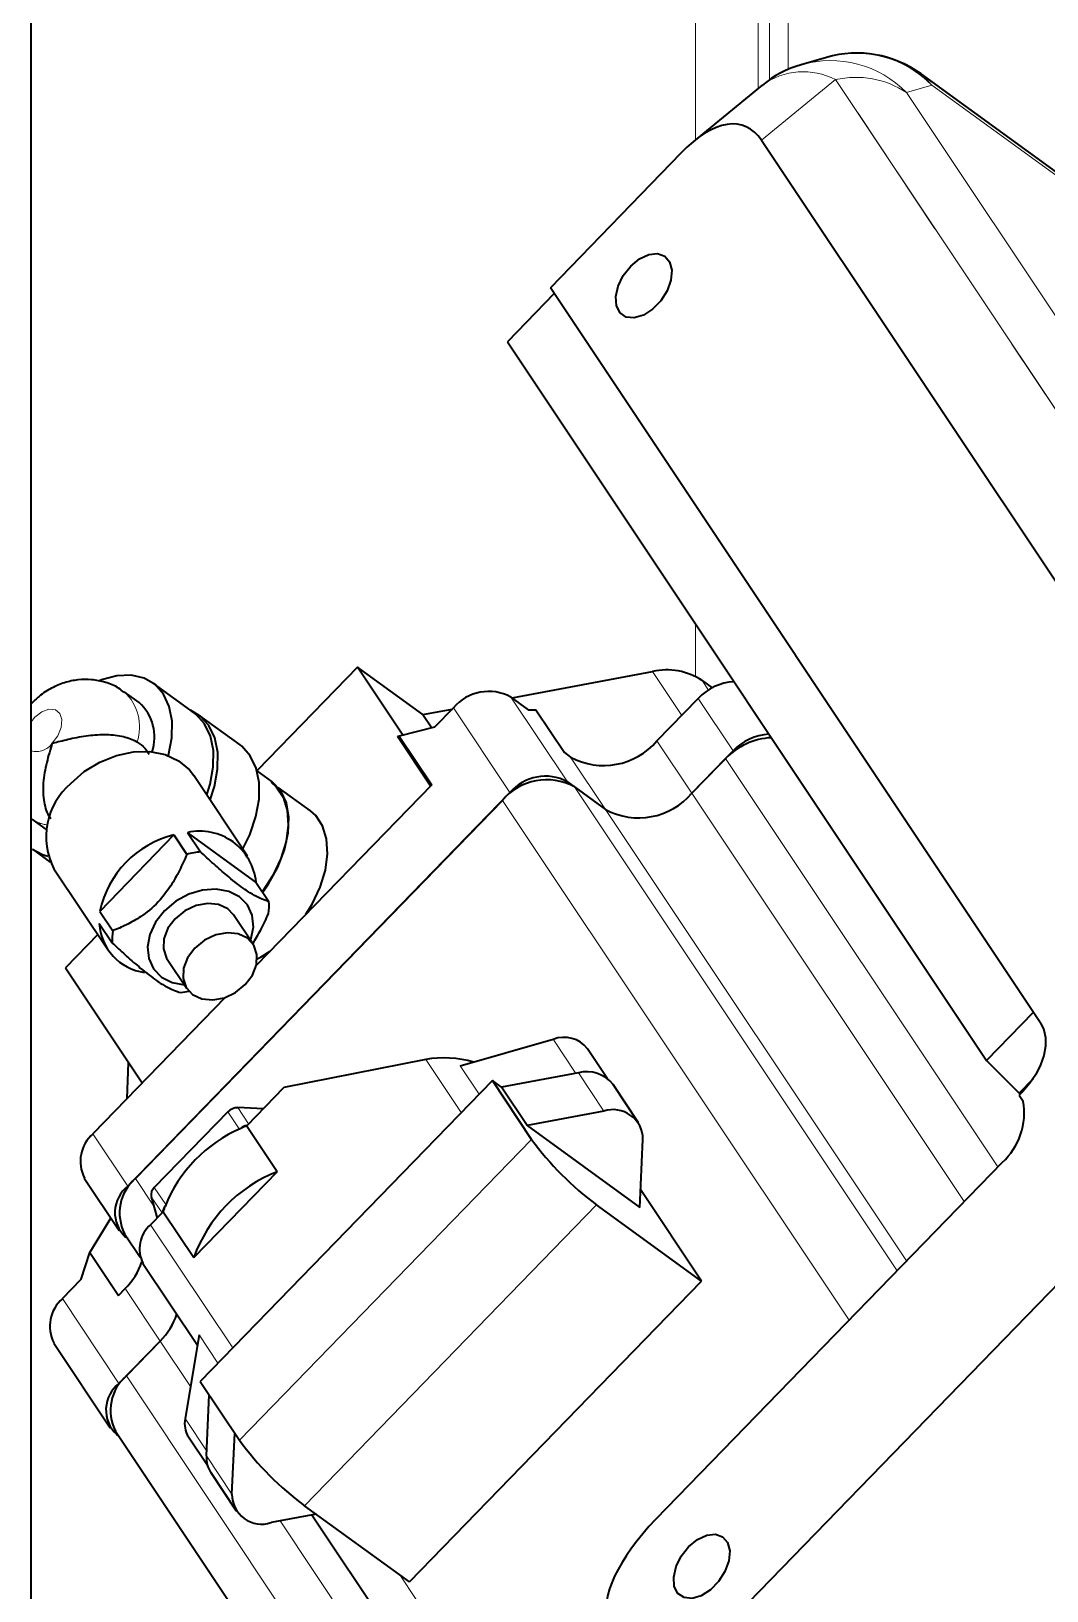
# Paper-space layout 'Blatt1' of a CAD drawing. Header units: millimetres. Extents: x 0 to 1189, y 0 to 841.
# Drawn here: x 577.15 to 586.45, y 147.53 to 161.81 of the extents above; entities that cross this region are included whole.
import ezdxf

# ---------------------------------------------------------------- set-up
doc = ezdxf.new("R2010")
doc.units = ezdxf.units.MM
doc.linetypes.add('PHANTOM', pattern=[12.7, 6.35, -1.27, 1.27, -1.27, 1.27, -1.27])

psp = doc.layouts.new('Blatt1')

# ---------------------------------------------------------------- linework, layer by layer
at = {"color": 8, "linetype": 'Continuous', "lineweight": 18}
for p, q in [((584.084, 161.457), (584.084, 165.788)), ((583.235, 160.812), (583.235, 165.298)), ((584.518, 161.364), (583.84, 160.809)), ((589.657, 153.66), (584.518, 161.364)), ((585.399, 161.313), (585.167, 161.246)), ((585.167, 161.246), (590.306, 153.542)), ((587.241, 159.976), (585.399, 161.313)), ((583.235, 155.9), (583.235, 156.381)), ((583.109, 155.545), (582.842, 155.945)), ((583.296, 155.863), (583.354, 155.776)), ((581.535, 154.838), (581.018, 155.614)), ((581.545, 155.712), (582.063, 154.937)), ((583.579, 155.22), (583.259, 155.7)), ((582.882, 155.311), (583.202, 154.832)), ((582.411, 154.684), (582.091, 155.163)), ((586.004, 151.412), (583.51, 155.15)), ((582.126, 154.891), (585.081, 150.461)), ((584.641, 150.008), (581.467, 154.767)), ((583.202, 154.832), (585.695, 151.094)), ((585.168, 150.551), (582.411, 154.684)), ((581.932, 152.58), (582.14, 152.268)), ((581.089, 151.909), (580.765, 152.395)), ((581.081, 152.337), (581.254, 152.078)), ((582.396, 151.922), (582.163, 152.273)), ((579.057, 151.759), (578.952, 151.917)), ((579.043, 151.955), (579.142, 151.806)), ((577.717, 151.716), (578.037, 151.237)), ((579.059, 148.91), (581.734, 151.664)), ((578.106, 151.307), (578.274, 151.054)), ((578.279, 151.224), (578.383, 151.067)), ((578.35, 150.991), (578.251, 151.139)), ((582.33, 151.065), (579.655, 148.311)), ((578.245, 150.883), (578.997, 149.755)), ((577.437, 150.206), (577.955, 149.43)), ((578.332, 149.818), (578.012, 150.298)), ((578.61, 149.402), (578.332, 149.818)), ((578.69, 149.875), (578.862, 149.616)), ((578.023, 149.5), (581.606, 144.13)), ((578.56, 149.108), (578.759, 148.81)), ((578.99, 148.416), (578.757, 148.766)), ((581.746, 144.701), (579.431, 148.171)), ((580.527, 147.678), (581.952, 145.541))]:
    psp.add_line(p, q, dxfattribs=at)
at = {"color": 7, "linetype": 'PHANTOM', "lineweight": 18}
for p, q in [((583.808, 165.629), (583.808, 161.282)), ((577.151, 76.563), (577.151, 165.158)), ((584.435, 161.568), (584.202, 161.5)), ((587.2, 160.037), (585.301, 161.416)), ((583.847, 161.314), (583.216, 160.797)), ((583.84, 160.809), (588.725, 153.486)), ((583.101, 160.69), (581.906, 159.459)), ((586.398, 152.725), (581.906, 159.459)), ((581.942, 159.405), (581.513, 158.963)), ((581.513, 158.963), (585.901, 152.385)), ((580.14, 155.987), (579.22, 155.04)), ((580.555, 155.364), (580.14, 155.987)), ((580.739, 155.552), (580.14, 155.987)), ((581.556, 155.705), (582.842, 155.945)), ((578.139, 155.662), (578.003, 155.761)), ((578.648, 155.564), (578.268, 155.84)), ((583.296, 155.863), (583.388, 155.796)), ((581.018, 155.614), (580.846, 155.437)), ((581.545, 155.712), (581.704, 155.597)), ((582.882, 155.311), (583.259, 155.7)), ((579.065, 155.274), (578.685, 155.55)), ((580.739, 155.552), (581.006, 155.602)), ((580.739, 155.552), (580.82, 155.43)), ((581.704, 155.597), (581.773, 155.597)), ((581.773, 155.597), (582.035, 155.204)), ((580.522, 155.355), (580.507, 155.35)), ((580.808, 154.898), (580.507, 155.35)), ((580.846, 155.437), (580.522, 155.355)), ((580.522, 155.355), (580.819, 154.91)), ((582.035, 155.204), (582.091, 155.163)), ((583.202, 154.832), (583.579, 155.22)), ((579.354, 154.94), (579.22, 155.038)), ((583.202, 154.832), (583.51, 155.15)), ((579.133, 154.257), (578.641, 154.995)), ((580.819, 154.91), (579.213, 153.256)), ((582.063, 154.937), (582.411, 154.684)), ((582.126, 154.891), (582.411, 154.684)), ((581.535, 154.838), (578.037, 151.237)), ((581.467, 154.767), (578.106, 151.307)), ((579.709, 154.67), (579.414, 154.884)), ((577.157, 154.596), (577.289, 154.499)), ((578.584, 154.473), (578.703, 154.295)), ((579.21, 154.019), (578.584, 154.473)), ((578.459, 154.45), (577.78, 153.751)), ((578.459, 154.45), (578.577, 154.272)), ((577.163, 154.319), (577.326, 154.201)), ((577.36, 154.14), (577.852, 153.402)), ((579.21, 154.019), (579.329, 153.841)), ((577.78, 153.751), (577.899, 153.573)), ((577.775, 153.64), (577.894, 153.462)), ((579.184, 153.45), (579.005, 153.719)), ((577.761, 153.538), (577.465, 153.233)), ((577.465, 153.233), (578.167, 152.18)), ((578.398, 153.314), (578.577, 153.045)), ((578.928, 152.963), (577.717, 151.716)), ((585.901, 152.385), (586.33, 152.827)), ((581.081, 152.337), (581.932, 152.58)), ((582.43, 152.219), (582.247, 152.494)), ((578.029, 152.037), (578.044, 152.365)), ((580.765, 152.395), (579.466, 152.14)), ((586.198, 152.086), (585.901, 152.385)), ((581.375, 152.203), (578.7, 149.449)), ((581.734, 151.664), (581.375, 152.203)), ((581.46, 152.141), (581.375, 152.203)), ((582.163, 152.273), (581.46, 152.141)), ((586.327, 152.219), (586.198, 152.086)), ((579.128, 151.792), (579.466, 152.14)), ((581.693, 151.791), (581.46, 152.141)), ((582.714, 151.815), (582.48, 152.165)), ((586.21, 152.077), (586.198, 152.086)), ((586.234, 152.103), (586.2, 152.068)), ((586.2, 152.068), (586.236, 152.014)), ((578.952, 151.917), (578.279, 151.224)), ((579.275, 151.943), (579.043, 151.955)), ((582.396, 151.922), (581.693, 151.791)), ((588.114, 151.948), (583.517, 147.215)), ((579.124, 151.787), (579.128, 151.792)), ((579.404, 151.367), (579.124, 151.787)), ((581.693, 151.791), (582.726, 151.041)), ((582.726, 151.041), (582.754, 151.663)), ((579.404, 151.367), (578.641, 150.582)), ((586.044, 151.452), (582.87, 148.185)), ((577.638, 151.31), (577.957, 150.831)), ((583.291, 150.367), (582.733, 151.204)), ((578.251, 151.139), (578.304, 150.944)), ((583.291, 150.367), (582.33, 151.065)), ((577.689, 150.628), (577.882, 150.944)), ((578.245, 150.883), (578.357, 150.998)), ((578.357, 150.998), (578.361, 151.002)), ((578.361, 151.002), (578.641, 150.582)), ((578.006, 150.8), (578.148, 150.587)), ((578.035, 150.756), (578.016, 150.77)), ((577.609, 150.383), (577.689, 150.628)), ((577.689, 150.628), (577.951, 150.235)), ((578.175, 150.528), (578.674, 149.78)), ((577.437, 150.206), (577.609, 150.383)), ((580.616, 147.613), (583.291, 150.367)), ((577.951, 150.235), (578.012, 150.298)), ((577.358, 149.8), (577.875, 149.024)), ((577.955, 149.43), (578.332, 149.818)), ((578.332, 149.818), (578.023, 149.5)), ((578.69, 149.875), (578.56, 149.108)), ((578.7, 149.449), (579.059, 148.91)), ((578.757, 148.766), (578.782, 149.326)), ((577.924, 148.993), (581.435, 143.73)), ((577.933, 148.964), (577.953, 148.949)), ((578.592, 148.942), (578.766, 148.681)), ((578.99, 148.416), (579.016, 148.976)), ((578.797, 148.614), (579.03, 148.264)), ((579.762, 148.233), (579.348, 148.156)), ((580.616, 147.613), (579.655, 148.311)), ((579.723, 148.226), (581.834, 145.061))]:
    psp.add_line(p, q, dxfattribs=at)
at = {"color": 8, "linetype": 'PHANTOM', "lineweight": 18}
for p, q in [((583.914, 165.69), (583.914, 161.364)), ((583.235, 160.812), (583.235, 165.298)), ((584.518, 161.364), (583.84, 160.809)), ((589.657, 153.66), (584.518, 161.364)), ((585.399, 161.313), (585.167, 161.246)), ((585.167, 161.246), (590.306, 153.542)), ((587.241, 159.976), (585.399, 161.313)), ((583.235, 155.9), (583.235, 156.381)), ((583.109, 155.545), (582.842, 155.945)), ((583.296, 155.863), (583.354, 155.776)), ((581.535, 154.838), (581.018, 155.614)), ((581.545, 155.712), (582.063, 154.937)), ((583.579, 155.22), (583.259, 155.7)), ((582.882, 155.311), (583.202, 154.832)), ((582.411, 154.684), (582.091, 155.163)), ((586.004, 151.412), (583.51, 155.15)), ((582.126, 154.891), (585.081, 150.461)), ((584.641, 150.008), (581.467, 154.767)), ((583.202, 154.832), (585.695, 151.094)), ((585.168, 150.551), (582.411, 154.684)), ((581.932, 152.58), (582.14, 152.268)), ((581.089, 151.909), (580.765, 152.395)), ((581.081, 152.337), (581.254, 152.078)), ((582.396, 151.922), (582.163, 152.273)), ((579.057, 151.759), (578.952, 151.917)), ((579.043, 151.955), (579.142, 151.806)), ((577.717, 151.716), (578.037, 151.237)), ((579.059, 148.91), (581.734, 151.664)), ((578.106, 151.307), (578.274, 151.054)), ((578.279, 151.224), (578.383, 151.067)), ((578.35, 150.991), (578.251, 151.139)), ((582.33, 151.065), (579.655, 148.311)), ((578.245, 150.883), (578.997, 149.755)), ((577.437, 150.206), (577.955, 149.43)), ((578.332, 149.818), (578.012, 150.298)), ((578.61, 149.402), (578.332, 149.818)), ((578.69, 149.875), (578.862, 149.616)), ((578.023, 149.5), (581.606, 144.13)), ((578.56, 149.108), (578.759, 148.81)), ((578.99, 148.416), (578.757, 148.766)), ((581.746, 144.701), (579.431, 148.171)), ((580.527, 147.678), (581.952, 145.541))]:
    psp.add_line(p, q, dxfattribs=at)
at = {"color": 7, "linetype": 'Continuous', "lineweight": 35}
for p, q in [((577.151, 76.563), (577.151, 165.158)), ((584.435, 161.568), (584.202, 161.5)), ((587.2, 160.037), (585.301, 161.416)), ((583.847, 161.314), (583.216, 160.797)), ((583.84, 160.809), (588.725, 153.486)), ((583.101, 160.69), (581.906, 159.459)), ((586.398, 152.725), (581.906, 159.459)), ((581.942, 159.405), (581.513, 158.963)), ((581.513, 158.963), (585.901, 152.385)), ((580.14, 155.987), (579.22, 155.04)), ((580.555, 155.364), (580.14, 155.987)), ((580.739, 155.552), (580.14, 155.987)), ((581.556, 155.705), (582.842, 155.945)), ((578.139, 155.662), (578.003, 155.761)), ((578.648, 155.564), (578.268, 155.84)), ((583.296, 155.863), (583.388, 155.796)), ((581.018, 155.614), (580.846, 155.437)), ((581.545, 155.712), (581.704, 155.597)), ((582.882, 155.311), (583.259, 155.7)), ((579.065, 155.274), (578.685, 155.55)), ((580.739, 155.552), (581.006, 155.602)), ((580.739, 155.552), (580.82, 155.43)), ((581.704, 155.597), (581.773, 155.597)), ((581.773, 155.597), (582.035, 155.204)), ((580.522, 155.355), (580.507, 155.35)), ((580.808, 154.898), (580.507, 155.35)), ((580.846, 155.437), (580.522, 155.355)), ((580.522, 155.355), (580.819, 154.91)), ((582.035, 155.204), (582.091, 155.163)), ((583.202, 154.832), (583.579, 155.22)), ((579.354, 154.94), (579.22, 155.038)), ((583.202, 154.832), (583.51, 155.15)), ((579.133, 154.257), (578.641, 154.995)), ((580.819, 154.91), (579.213, 153.256)), ((582.063, 154.937), (582.411, 154.684)), ((582.126, 154.891), (582.411, 154.684)), ((581.535, 154.838), (578.037, 151.237)), ((581.467, 154.767), (578.106, 151.307)), ((579.709, 154.67), (579.414, 154.884)), ((577.157, 154.596), (577.289, 154.499)), ((578.584, 154.473), (578.703, 154.295)), ((579.21, 154.019), (578.584, 154.473)), ((578.459, 154.45), (577.78, 153.751)), ((578.459, 154.45), (578.577, 154.272)), ((577.163, 154.319), (577.326, 154.201)), ((577.36, 154.14), (577.852, 153.402)), ((579.21, 154.019), (579.329, 153.841)), ((577.78, 153.751), (577.899, 153.573)), ((577.775, 153.64), (577.894, 153.462)), ((579.184, 153.45), (579.005, 153.719)), ((577.761, 153.538), (577.465, 153.233)), ((577.465, 153.233), (578.167, 152.18)), ((578.398, 153.314), (578.577, 153.045)), ((578.928, 152.963), (577.717, 151.716)), ((585.901, 152.385), (586.33, 152.827)), ((581.081, 152.337), (581.932, 152.58)), ((582.43, 152.219), (582.247, 152.494)), ((578.029, 152.037), (578.044, 152.365)), ((580.765, 152.395), (579.466, 152.14)), ((586.198, 152.086), (585.901, 152.385)), ((581.375, 152.203), (578.7, 149.449)), ((581.734, 151.664), (581.375, 152.203)), ((581.46, 152.141), (581.375, 152.203)), ((582.163, 152.273), (581.46, 152.141)), ((586.327, 152.219), (586.198, 152.086)), ((579.128, 151.792), (579.466, 152.14)), ((581.693, 151.791), (581.46, 152.141)), ((582.714, 151.815), (582.48, 152.165)), ((586.21, 152.077), (586.198, 152.086)), ((586.234, 152.103), (586.2, 152.068)), ((586.2, 152.068), (586.236, 152.014)), ((578.952, 151.917), (578.279, 151.224)), ((579.275, 151.943), (579.043, 151.955)), ((582.396, 151.922), (581.693, 151.791)), ((588.114, 151.948), (583.517, 147.215)), ((579.124, 151.787), (579.128, 151.792)), ((579.404, 151.367), (579.124, 151.787)), ((581.693, 151.791), (582.726, 151.041)), ((582.726, 151.041), (582.754, 151.663)), ((579.404, 151.367), (578.641, 150.582)), ((586.044, 151.452), (582.87, 148.185)), ((577.638, 151.31), (577.957, 150.831)), ((583.291, 150.367), (582.733, 151.204)), ((578.251, 151.139), (578.304, 150.944)), ((583.291, 150.367), (582.33, 151.065)), ((577.689, 150.628), (577.882, 150.944)), ((578.245, 150.883), (578.357, 150.998)), ((578.357, 150.998), (578.361, 151.002)), ((578.361, 151.002), (578.641, 150.582)), ((578.006, 150.8), (578.148, 150.587)), ((578.035, 150.756), (578.016, 150.77)), ((577.609, 150.383), (577.689, 150.628)), ((577.689, 150.628), (577.951, 150.235)), ((578.175, 150.528), (578.674, 149.78)), ((577.437, 150.206), (577.609, 150.383)), ((580.616, 147.613), (583.291, 150.367)), ((577.951, 150.235), (578.012, 150.298)), ((577.358, 149.8), (577.875, 149.024)), ((577.955, 149.43), (578.332, 149.818)), ((578.332, 149.818), (578.023, 149.5)), ((578.69, 149.875), (578.56, 149.108)), ((578.7, 149.449), (579.059, 148.91)), ((578.757, 148.766), (578.782, 149.326)), ((577.924, 148.993), (581.435, 143.73)), ((577.933, 148.964), (577.953, 148.949)), ((578.592, 148.942), (578.766, 148.681)), ((578.99, 148.416), (579.016, 148.976)), ((578.797, 148.614), (579.03, 148.264)), ((579.762, 148.233), (579.348, 148.156)), ((580.616, 147.613), (579.655, 148.311)), ((579.723, 148.226), (581.834, 145.061))]:
    psp.add_line(p, q, dxfattribs=at)
at = {"color": 8, "linetype": 'Continuous', "lineweight": 18, "flags": 128}
for points in [[(585.399, 161.313), (585.316, 161.405), (585.301, 161.416)], [(577.342, 155.289), (577.394, 155.358), (577.426, 155.434), (577.433, 155.506), (577.414, 155.563), (577.373, 155.597), (577.314, 155.602), (577.248, 155.577), (577.184, 155.527), (577.151, 155.487)]]:
    psp.add_lwpolyline(points, dxfattribs=at)
at = {"color": 8, "linetype": 'PHANTOM', "lineweight": 18, "flags": 128}
for points in [[(585.399, 161.313), (585.316, 161.405), (585.301, 161.416)], [(577.342, 155.289), (577.394, 155.358), (577.426, 155.434), (577.433, 155.506), (577.414, 155.563), (577.373, 155.597), (577.314, 155.602), (577.248, 155.577), (577.184, 155.527), (577.151, 155.487)]]:
    psp.add_lwpolyline(points, dxfattribs=at)
at = {"color": 7, "linetype": 'Continuous', "lineweight": 35, "flags": 128}
for points in [[(582.642, 159.656), (582.722, 159.723), (582.807, 159.763), (582.887, 159.772), (582.953, 159.749), (582.998, 159.696), (583.018, 159.62), (583.01, 159.529), (582.975, 159.432), (582.917, 159.339), (582.842, 159.262), (582.758, 159.208), (582.675, 159.183), (582.601, 159.19), (582.544, 159.229), (582.511, 159.294), (582.505, 159.379), (582.527, 159.474), (582.574, 159.57), (582.642, 159.656)], [(578.407, 155.176), (578.408, 155.18), (578.439, 155.34), (578.441, 155.491), (578.416, 155.625), (578.364, 155.739), (578.286, 155.826), (578.186, 155.885), (578.068, 155.912), (577.936, 155.907), (577.796, 155.87), (577.78, 155.864)], [(578.79, 154.771), (578.829, 154.893), (578.859, 155.054), (578.86, 155.205), (578.833, 155.339), (578.779, 155.452), (578.7, 155.539), (578.61, 155.592)], [(578.76, 154.817), (578.79, 154.915), (578.819, 155.074), (578.82, 155.223), (578.794, 155.356), (578.74, 155.468), (578.662, 155.554), (578.648, 155.564)], [(577.513, 154.921), (577.638, 155.03), (577.78, 155.117), (577.932, 155.178), (578.087, 155.211), (578.239, 155.213), (578.379, 155.186), (578.501, 155.129), (578.6, 155.047), (578.641, 154.995)], [(579.09, 154.322), (579.153, 154.452), (579.209, 154.618), (579.238, 154.779), (579.239, 154.929), (579.212, 155.063), (579.158, 155.176), (579.079, 155.263), (579.065, 155.274)], [(579.348, 154.932), (579.396, 154.89), (579.459, 154.795), (579.496, 154.677), (579.505, 154.54), (579.485, 154.39), (579.438, 154.235), (579.365, 154.08), (579.27, 153.933), (579.269, 153.931)], [(579.272, 153.926), (579.325, 154.002), (579.411, 154.156), (579.472, 154.314), (579.506, 154.469), (579.512, 154.614), (579.489, 154.744), (579.438, 154.853), (579.362, 154.935), (579.354, 154.94)], [(579.668, 153.725), (579.726, 153.818), (579.798, 153.973), (579.846, 154.129), (579.865, 154.278), (579.857, 154.415), (579.82, 154.533), (579.757, 154.628), (579.709, 154.67)], [(577.163, 154.319), (577.256, 154.27), (577.305, 154.256)], [(579.161, 153.485), (579.164, 153.493), (579.186, 153.607), (579.175, 153.715), (579.131, 153.81), (579.058, 153.884), (578.961, 153.933), (578.846, 153.954), (578.721, 153.945), (578.595, 153.907), (578.476, 153.843), (578.372, 153.756), (578.291, 153.653), (578.238, 153.54), (578.216, 153.426), (578.228, 153.318), (578.271, 153.224), (578.344, 153.15), (578.442, 153.1), (578.554, 153.079)], [(579.005, 153.719), (578.952, 153.775), (578.868, 153.814), (578.768, 153.824), (578.661, 153.804), (578.559, 153.756), (578.47, 153.684), (578.404, 153.597), (578.367, 153.501), (578.363, 153.407), (578.392, 153.323), (578.398, 153.314)], [(579.131, 153.505), (579.048, 153.544), (578.948, 153.555), (578.841, 153.535), (578.739, 153.487), (578.65, 153.415), (578.584, 153.327), (578.547, 153.232), (578.543, 153.137), (578.571, 153.054), (578.63, 152.99), (578.714, 152.95), (578.814, 152.94), (578.921, 152.96), (579.023, 153.008), (579.112, 153.08), (579.178, 153.168), (579.215, 153.263), (579.219, 153.357), (579.19, 153.441), (579.131, 153.505)], [(579.221, 153.317), (579.257, 153.336), (579.341, 153.388)], [(586.398, 152.725), (586.426, 152.666), (586.44, 152.596), (586.44, 152.516), (586.424, 152.432), (586.395, 152.345), (586.352, 152.259), (586.298, 152.177), (586.234, 152.103)], [(583.172, 147.935), (583.253, 148.001), (583.338, 148.041), (583.417, 148.05), (583.483, 148.027), (583.529, 147.975), (583.549, 147.899), (583.54, 147.807), (583.505, 147.71), (583.447, 147.618), (583.372, 147.541), (583.288, 147.487), (583.205, 147.462), (583.131, 147.469), (583.074, 147.507), (583.041, 147.572), (583.036, 147.657), (583.057, 147.753), (583.105, 147.849), (583.172, 147.935)]]:
    psp.add_lwpolyline(points, dxfattribs=at)
at = {"color": 7, "linetype": 'PHANTOM', "lineweight": 18, "flags": 128}
for points in [[(582.642, 159.656), (582.722, 159.723), (582.807, 159.763), (582.887, 159.772), (582.953, 159.749), (582.998, 159.696), (583.018, 159.62), (583.01, 159.529), (582.975, 159.432), (582.917, 159.339), (582.842, 159.262), (582.758, 159.208), (582.675, 159.183), (582.601, 159.19), (582.544, 159.229), (582.511, 159.294), (582.505, 159.379), (582.527, 159.474), (582.574, 159.57), (582.642, 159.656)], [(578.407, 155.176), (578.408, 155.18), (578.439, 155.34), (578.441, 155.491), (578.416, 155.625), (578.364, 155.739), (578.286, 155.826), (578.186, 155.885), (578.068, 155.912), (577.936, 155.907), (577.796, 155.87), (577.78, 155.864)], [(578.79, 154.771), (578.829, 154.893), (578.859, 155.054), (578.86, 155.205), (578.833, 155.339), (578.779, 155.452), (578.7, 155.539), (578.61, 155.592)], [(578.76, 154.817), (578.79, 154.915), (578.819, 155.074), (578.82, 155.223), (578.794, 155.356), (578.74, 155.468), (578.662, 155.554), (578.648, 155.564)], [(577.513, 154.921), (577.638, 155.03), (577.78, 155.117), (577.932, 155.178), (578.087, 155.211), (578.239, 155.213), (578.379, 155.186), (578.501, 155.129), (578.6, 155.047), (578.641, 154.995)], [(579.09, 154.322), (579.153, 154.452), (579.209, 154.618), (579.238, 154.779), (579.239, 154.929), (579.212, 155.063), (579.158, 155.176), (579.079, 155.263), (579.065, 155.274)], [(579.348, 154.932), (579.396, 154.89), (579.459, 154.795), (579.496, 154.677), (579.505, 154.54), (579.485, 154.39), (579.438, 154.235), (579.365, 154.08), (579.27, 153.933), (579.269, 153.931)], [(579.272, 153.926), (579.325, 154.002), (579.411, 154.156), (579.472, 154.314), (579.506, 154.469), (579.512, 154.614), (579.489, 154.744), (579.438, 154.853), (579.362, 154.935), (579.354, 154.94)], [(579.668, 153.725), (579.726, 153.818), (579.798, 153.973), (579.846, 154.129), (579.865, 154.278), (579.857, 154.415), (579.82, 154.533), (579.757, 154.628), (579.709, 154.67)], [(577.163, 154.319), (577.256, 154.27), (577.305, 154.256)], [(579.161, 153.485), (579.164, 153.493), (579.186, 153.607), (579.175, 153.715), (579.131, 153.81), (579.058, 153.884), (578.961, 153.933), (578.846, 153.954), (578.721, 153.945), (578.595, 153.907), (578.476, 153.843), (578.372, 153.756), (578.291, 153.653), (578.238, 153.54), (578.216, 153.426), (578.228, 153.318), (578.271, 153.224), (578.344, 153.15), (578.442, 153.1), (578.554, 153.079)], [(579.005, 153.719), (578.952, 153.775), (578.868, 153.814), (578.768, 153.824), (578.661, 153.804), (578.559, 153.756), (578.47, 153.684), (578.404, 153.597), (578.367, 153.501), (578.363, 153.407), (578.392, 153.323), (578.398, 153.314)], [(579.131, 153.505), (579.048, 153.544), (578.948, 153.555), (578.841, 153.535), (578.739, 153.487), (578.65, 153.415), (578.584, 153.327), (578.547, 153.232), (578.543, 153.137), (578.571, 153.054), (578.63, 152.99), (578.714, 152.95), (578.814, 152.94), (578.921, 152.96), (579.023, 153.008), (579.112, 153.08), (579.178, 153.168), (579.215, 153.263), (579.219, 153.357), (579.19, 153.441), (579.131, 153.505)], [(579.221, 153.317), (579.257, 153.336), (579.341, 153.388)], [(586.398, 152.725), (586.426, 152.666), (586.44, 152.596), (586.44, 152.516), (586.424, 152.432), (586.395, 152.345), (586.352, 152.259), (586.298, 152.177), (586.234, 152.103)], [(583.172, 147.935), (583.253, 148.001), (583.338, 148.041), (583.417, 148.05), (583.483, 148.027), (583.529, 147.975), (583.549, 147.899), (583.54, 147.807), (583.505, 147.71), (583.447, 147.618), (583.372, 147.541), (583.288, 147.487), (583.205, 147.462), (583.131, 147.469), (583.074, 147.507), (583.041, 147.572), (583.036, 147.657), (583.057, 147.753), (583.105, 147.849), (583.172, 147.935)]]:
    psp.add_lwpolyline(points, dxfattribs=at)
at = {"color": 7, "linetype": 'Continuous', "lineweight": 35}
for centre, radius, start, end in [((584.713, 160.607), 1, 54.015, 106.1635), ((584.481, 160.54), 1, 106.1635, 129.3081), ((582.972, 155.374), 0.587, 56.5229, 102.8339), ((581.342, 155.339), 0.425, 61.488, 139.7031), ((583.618, 155.358), 0.496, 93.5499, 136.3864), ((577.854, 155.345), 0.427, 341.7782, 48.0327), ((583.958, 154.723), 0.618, 92.7442, 136.4169), ((583.939, 154.876), 0.498, 93.6706, 136.2657), ((582.395, 155.724), 0.638, 241.488, 319.7031), ((577.926, 154.434), 0.638, 130.3053, 207.4843), ((581.872, 154.423), 0.532, 61.488, 139.7031), ((581.86, 154.563), 0.425, 61.488, 139.7031), ((582.715, 155.245), 0.638, 241.488, 319.7031), ((578.696, 153.968), 0.517, 5.5655, 102.4645), ((578.674, 153.562), 0.914, 103.6228, 168.0451), ((578.798, 153.439), 0.862, 96.3459, 104.8452), ((578.762, 153.811), 0.568, 351.7758, 3.0052), ((578.255, 153.668), 0.481, 183.352, 262.0075), ((578.461, 153.492), 0.568, 171.7758, 183.0052), ((578.427, 153.847), 0.844, 276.2981, 281.6045), ((582.032, 152.325), 0.273, 38.1516, 111.4191), ((582.241, 151.982), 0.301, 37.4253, 105.1201), ((579.041, 151.832), 0.122, 88.9695, 136.5361), ((582.481, 151.663), 0.273, 359.851, 108.179), ((585.63, 151.908), 0.616, 312.2858, 9.9057), ((579.593, 150.563), 1.31, 113.5345, 158.1333), ((579.151, 151.667), 0.127, 100.6296, 129.7008), ((579.63, 150.525), 1.36, 111.855, 114.297), ((577.937, 151.462), 0.335, 130.8388, 206.9508), ((583.996, 153.317), 2.802, 216.1585, 233.4928), ((579.87, 150.151), 1.302, 110.9757, 160.6921), ((578.223, 150.994), 0.305, 127.5607, 227.2203), ((578.38, 150.99), 0.419, 130.8388, 206.9508), ((578.34, 151.157), 0.0905, 132.4433, 191.032), ((578.451, 150.992), 0.0948, 141.0967, 176.4418), ((579.303, 150.711), 0.987, 159.8242, 162.8493), ((578.437, 150.661), 0.293, 130.8388, 206.9508), ((577.548, 150.759), 0.654, 315.1422, 340.7151), ((577.657, 149.952), 0.335, 130.8388, 206.9508), ((577.868, 150.28), 0.655, 315.1454, 340.6192), ((578.297, 149.183), 0.419, 130.8388, 206.9508), ((578.141, 149.188), 0.305, 127.5607, 227.2203), ((578.782, 149.064), 0.226, 168.8755, 212.7313), ((581.321, 150.563), 2.802, 216.1585, 233.4928), ((579.006, 148.75), 0.25, 176.4128, 213.1905), ((579.263, 148.415), 0.273, 179.851, 288.179)]:
    psp.add_arc(centre, radius, start, end, dxfattribs=at)
at = {"color": 7, "linetype": 'PHANTOM', "lineweight": 18}
for centre, radius, start, end in [((584.713, 160.607), 1, 54.015, 106.1635), ((584.481, 160.54), 1, 106.1635, 129.3081), ((582.972, 155.374), 0.587, 56.5229, 102.8339), ((581.342, 155.339), 0.425, 61.488, 139.7031), ((583.618, 155.358), 0.496, 93.5499, 136.3864), ((577.854, 155.345), 0.427, 341.7782, 48.0327), ((583.958, 154.723), 0.618, 92.7442, 136.4169), ((583.939, 154.876), 0.498, 93.6706, 136.2657), ((582.395, 155.724), 0.638, 241.488, 319.7031), ((577.926, 154.434), 0.638, 130.3053, 207.4843), ((581.872, 154.423), 0.532, 61.488, 139.7031), ((581.86, 154.563), 0.425, 61.488, 139.7031), ((582.715, 155.245), 0.638, 241.488, 319.7031), ((578.696, 153.968), 0.517, 5.5655, 102.4645), ((578.674, 153.562), 0.914, 103.6228, 168.0451), ((578.798, 153.439), 0.862, 96.3459, 104.8452), ((578.762, 153.811), 0.568, 351.7758, 3.0052), ((578.255, 153.668), 0.481, 183.352, 262.0075), ((578.461, 153.492), 0.568, 171.7758, 183.0052), ((578.427, 153.847), 0.844, 276.2981, 281.6043), ((582.032, 152.325), 0.273, 38.1516, 111.4191), ((582.241, 151.982), 0.301, 37.4253, 105.1201), ((579.041, 151.832), 0.122, 88.9695, 136.5361), ((582.481, 151.663), 0.273, 359.851, 108.179), ((585.63, 151.908), 0.616, 312.2858, 9.9057), ((579.593, 150.563), 1.31, 113.5345, 158.1333), ((579.151, 151.667), 0.127, 100.6296, 129.7008), ((579.63, 150.525), 1.36, 111.855, 114.297), ((577.937, 151.462), 0.335, 130.8388, 206.9508), ((583.996, 153.317), 2.802, 216.1585, 233.4928), ((579.87, 150.151), 1.302, 110.9757, 160.6921), ((578.223, 150.994), 0.305, 127.5607, 227.2203), ((578.38, 150.99), 0.419, 130.8388, 206.9508), ((578.34, 151.157), 0.0905, 132.4433, 191.032), ((578.451, 150.992), 0.0948, 141.0967, 176.4418), ((579.303, 150.711), 0.987, 159.8242, 162.8493), ((578.437, 150.661), 0.293, 130.8388, 206.9508), ((577.548, 150.759), 0.654, 315.1422, 340.7151), ((577.657, 149.952), 0.335, 130.8388, 206.9508), ((577.868, 150.28), 0.655, 315.1454, 340.6192), ((578.297, 149.183), 0.419, 130.8388, 206.9508), ((578.141, 149.188), 0.305, 127.5607, 227.2203), ((578.782, 149.064), 0.226, 168.8755, 212.7313), ((581.321, 150.563), 2.802, 216.1585, 233.4928), ((579.006, 148.75), 0.25, 176.4128, 213.1905), ((579.263, 148.415), 0.273, 179.851, 288.179)]:
    psp.add_arc(centre, radius, start, end, dxfattribs=at)
at = {"color": 8, "linetype": 'Continuous', "lineweight": 18}
for centre, radius, start, end in [((584.703, 160.629), 0.976, 44.5039, 105.947), ((584.471, 160.562), 0.976, 44.5039, 105.947), ((584.224, 160.791), 0.645, 62.8334, 125.7705), ((584.705, 160.547), 0.838, 56.5229, 102.8339), ((577.713, 155.441), 0.431, 341.0047, 47.7626), ((577.198, 155.389), 0.176, 254.472, 325.2835), ((577.332, 154.841), 0.301, 234.6779, 263.5017)]:
    psp.add_arc(centre, radius, start, end, dxfattribs=at)
at = {"color": 8, "linetype": 'PHANTOM', "lineweight": 18}
for centre, radius, start, end in [((584.703, 160.629), 0.976, 44.5039, 105.947), ((584.471, 160.562), 0.976, 44.5039, 105.947), ((584.224, 160.791), 0.645, 62.8334, 125.7705), ((584.705, 160.547), 0.838, 56.5229, 102.8339), ((577.713, 155.441), 0.431, 341.0047, 47.7626), ((577.198, 155.389), 0.176, 254.472, 325.2835), ((577.332, 154.841), 0.301, 234.6779, 263.5017)]:
    psp.add_arc(centre, radius, start, end, dxfattribs=at)
at = {"color": 7, "linetype": 'Continuous', "lineweight": 35}
for centre, major_axis, ratio, start_param, end_param in [((583.124, 159.429), (0.558, 1.512), 0.415877, 5.989344, 7.036541), ((580.987, 152.234), (0.421, -0.03), 0.410879, 1.067051, 2.153898), ((583.05, 147.915), (0.587, 0.645), 0.361808, 1.480859, 3.051655)]:
    psp.add_ellipse(centre, major_axis=major_axis, ratio=ratio, start_param=start_param, end_param=end_param, dxfattribs=at)
at = {"color": 7, "linetype": 'PHANTOM', "lineweight": 18}
for centre, major_axis, ratio, start_param, end_param in [((583.124, 159.429), (0.558, 1.512), 0.415877, 5.989344, 7.036541), ((580.987, 152.234), (0.421, -0.03), 0.410879, 1.067051, 2.153898), ((583.05, 147.915), (0.587, 0.645), 0.361808, 1.480859, 3.051655)]:
    psp.add_ellipse(centre, major_axis=major_axis, ratio=ratio, start_param=start_param, end_param=end_param, dxfattribs=at)
at = {"color": 7, "linetype": 'Continuous', "lineweight": 35}
for points, knots in [([(578, 155.758), (577.985, 155.77), (577.934, 155.811), (577.833, 155.85), (577.706, 155.876), (577.579, 155.874), (577.455, 155.847), (577.335, 155.796), (577.231, 155.73), (577.175, 155.674), (577.151, 155.651)], [0, 0, 0, 0, 0.064356, 0.206635, 0.343225, 0.477158, 0.611519, 0.749543, 0.894089, 1, 1, 1, 1]), ([(578.121, 155.301), (578.081, 155.319), (578.002, 155.354), (577.842, 155.371), (577.672, 155.361), (577.507, 155.329), (577.401, 155.301), (577.351, 155.291), (577.343, 155.29), (577.342, 155.289)], [0, 0, 0, 0, 0.188904, 0.377729, 0.569791, 0.77204, 0.964195, 0.998307, 1, 1, 1, 1]), ([(577.342, 155.289), (577.342, 155.289), (577.327, 155.234), (577.29, 155.115), (577.255, 154.926), (577.263, 154.752), (577.295, 154.642), (577.327, 154.606), (577.33, 154.602)], [0, 0, 0, 0, 0.001936, 0.248569, 0.495098, 0.744797, 0.975707, 1, 1, 1, 1]), ([(578.121, 155.301), (578.147, 155.284), (578.188, 155.256), (578.22, 155.207), (578.232, 155.189)], [0, 0, 0, 0, 0.622982, 1, 1, 1, 1]), ([(578.577, 154.272), (578.555, 154.222), (578.512, 154.125), (578.432, 153.984), (578.323, 153.837), (578.187, 153.718), (578.041, 153.634), (577.95, 153.593), (577.902, 153.575), (577.899, 153.573)], [0, 0, 0, 0, 0.157698, 0.308665, 0.458869, 0.666796, 0.826729, 0.987219, 1, 1, 1, 1]), ([(579.329, 153.841), (579.309, 153.847), (579.271, 153.859), (579.199, 153.893), (579.101, 153.954), (578.974, 154.052), (578.838, 154.171), (578.751, 154.25), (578.706, 154.292), (578.703, 154.295)], [0, 0, 0, 0, 0.157697, 0.305713, 0.458894, 0.666819, 0.825119, 0.987219, 1, 1, 1, 1]), ([(579.181, 153.454), (579.207, 153.497), (579.261, 153.587), (579.302, 153.68), (579.324, 153.73)], [0, 0, 0, 0, 0.468334, 1, 1, 1, 1]), ([(577.894, 153.462), (577.897, 153.459), (577.942, 153.417), (578.028, 153.338), (578.164, 153.219), (578.291, 153.121), (578.389, 153.06), (578.461, 153.026), (578.5, 153.014), (578.52, 153.007)], [0, 0, 0, 0, 0.012781, 0.173271, 0.333204, 0.541131, 0.691335, 0.842302, 1, 1, 1, 1])]:
    psp.add_open_spline(points, degree=3, knots=knots, dxfattribs=at)
at = {"color": 7, "linetype": 'PHANTOM', "lineweight": 18}
for points, knots in [([(578, 155.758), (577.985, 155.77), (577.934, 155.811), (577.833, 155.85), (577.706, 155.876), (577.579, 155.874), (577.455, 155.847), (577.335, 155.796), (577.231, 155.73), (577.175, 155.674), (577.151, 155.651)], [0, 0, 0, 0, 0.064356, 0.206636, 0.343226, 0.477158, 0.611519, 0.749544, 0.894089, 1, 1, 1, 1]), ([(578.121, 155.301), (578.081, 155.319), (578.002, 155.354), (577.842, 155.371), (577.672, 155.361), (577.507, 155.329), (577.401, 155.301), (577.351, 155.291), (577.343, 155.29), (577.342, 155.289)], [0, 0, 0, 0, 0.188904, 0.377729, 0.569791, 0.77204, 0.964195, 0.998307, 1, 1, 1, 1]), ([(577.342, 155.289), (577.342, 155.289), (577.327, 155.234), (577.29, 155.115), (577.255, 154.926), (577.263, 154.752), (577.295, 154.642), (577.327, 154.606), (577.33, 154.602)], [0, 0, 0, 0, 0.0019358, 0.2485688, 0.4950982, 0.7447966, 0.975707, 1, 1, 1, 1]), ([(578.121, 155.301), (578.147, 155.284), (578.188, 155.256), (578.22, 155.207), (578.232, 155.189)], [0, 0, 0, 0, 0.622982, 1, 1, 1, 1]), ([(578.577, 154.272), (578.555, 154.222), (578.512, 154.125), (578.432, 153.984), (578.323, 153.837), (578.187, 153.718), (578.041, 153.634), (577.95, 153.593), (577.902, 153.575), (577.899, 153.573)], [0, 0, 0, 0, 0.157698, 0.308665, 0.458869, 0.666796, 0.826729, 0.987219, 1, 1, 1, 1]), ([(579.329, 153.841), (579.309, 153.847), (579.271, 153.859), (579.199, 153.893), (579.101, 153.954), (578.974, 154.052), (578.838, 154.171), (578.751, 154.25), (578.706, 154.292), (578.703, 154.295)], [0, 0, 0, 0, 0.157697, 0.305713, 0.458894, 0.666819, 0.825119, 0.987219, 1, 1, 1, 1]), ([(579.181, 153.454), (579.207, 153.497), (579.261, 153.587), (579.302, 153.68), (579.324, 153.73)], [0, 0, 0, 0, 0.468334, 1, 1, 1, 1]), ([(577.894, 153.462), (577.897, 153.459), (577.942, 153.417), (578.028, 153.338), (578.164, 153.219), (578.291, 153.121), (578.389, 153.06), (578.461, 153.026), (578.5, 153.014), (578.52, 153.007)], [0, 0, 0, 0, 0.012781, 0.173271, 0.333204, 0.541131, 0.691335, 0.842302, 1, 1, 1, 1])]:
    psp.add_open_spline(points, degree=3, knots=knots, dxfattribs=at)

doc.saveas('drawing.dxf')
